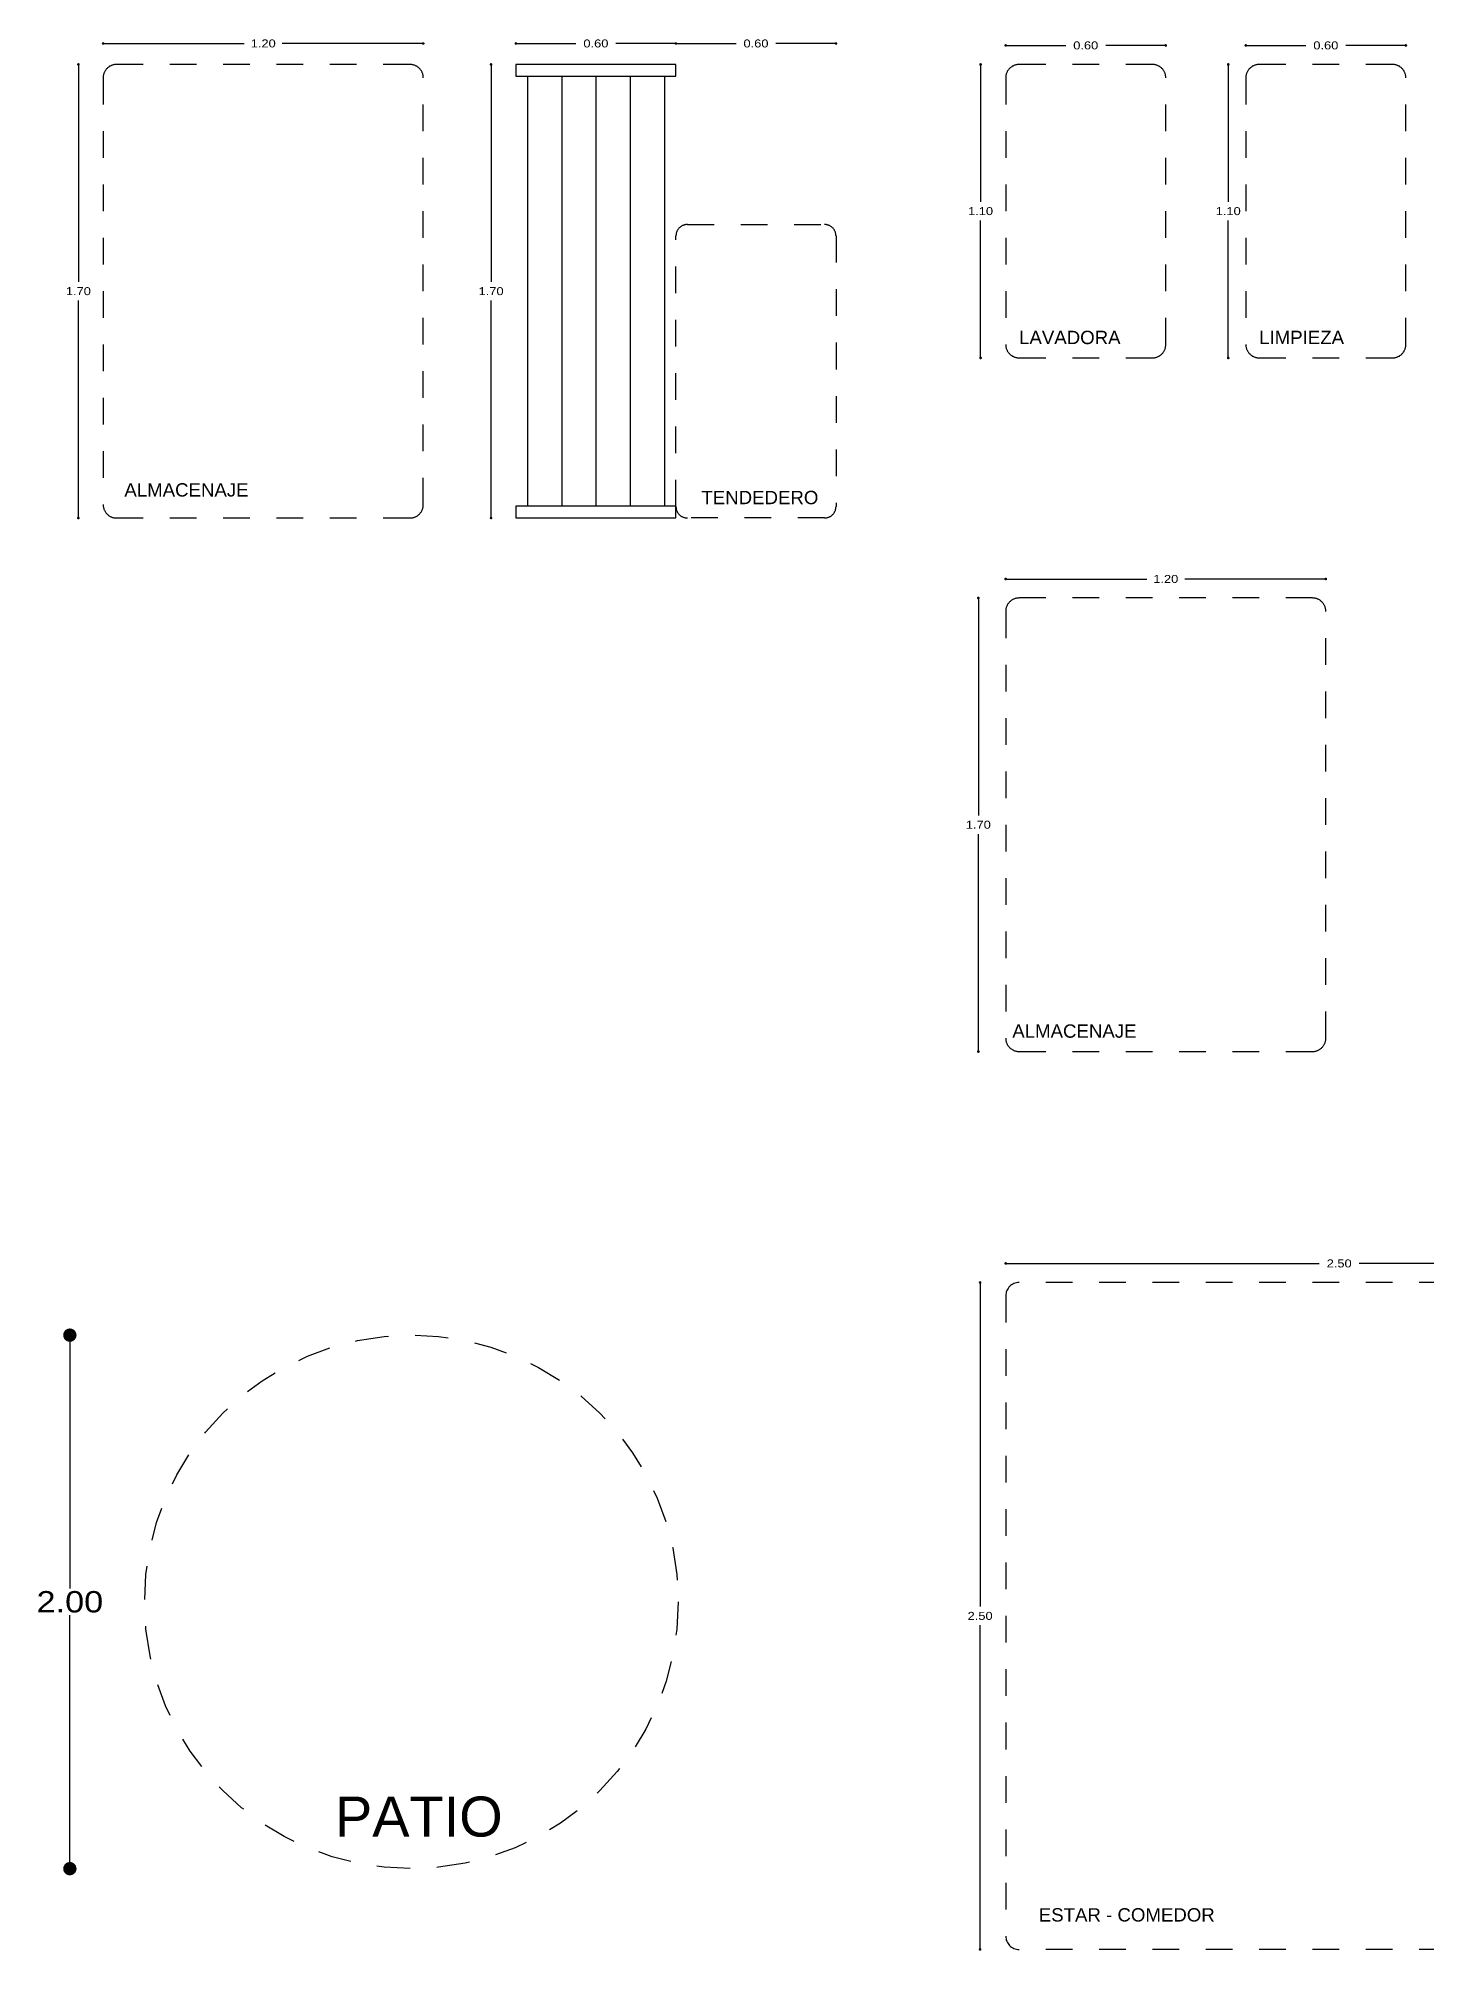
# Model space of a CAD drawing. Header units: metres. Extents: x -92 to 671, y -42 to 91.
# Drawn here: x -36.07 to -30.87, y 37.99 to 45.16 of the extents above; entities that cross this region are included whole.
import ezdxf

# ---------------------------------------------------------------- set-up
doc = ezdxf.new("R2010")
doc.units = ezdxf.units.M
for name, pattern in [('_CONTINUOUS', [2, 1, 1]), ('CONTINUA', [0]), ('RAYITAS2', [0.1875, 0.125, -0.0625])]:
    doc.linetypes.add(name, pattern=pattern)
doc.layers.add('05Habitabilidad', color=4, linetype='RAYITAS2')
doc.styles.add('FUTURA', font='', dxfattribs={"width": 1.2})
doc.styles.get("Standard").update_dxf_attribs({"font": 'arial.ttf'})
doc.styles.get('FUTURA').set_extended_font_data('Futura Bk BT')
doc.dimstyles.new('20', dxfattribs={"dimscale": 0, "dimtxt": 0.03, "dimasz": 0.01, "dimexe": 0.2, "dimexo": 0.2, "dimgap": 0.02, "dimtad": 0, "dimtih": 1, "dimtoh": 1, "dimzin": 0, "dimdsep": 46, "dimtxsty": 'FUTURA', "dimblk": 'DOT', "dimcen": 0.1, "dimse1": 1, "dimse2": 1, "dimazin": 0, "dimtfac": 1, "dimtmove": 2, "dimatfit": 2, "dimldrblk": 'DOT', "dimfxl": 1, "dimtolj": 1, "dimarcsym": 0})
doc.dimstyles.new('30', dxfattribs={"dimscale": 0, "dimtxt": 0.07, "dimasz": 0.05, "dimexe": 0.2, "dimexo": 0.2, "dimgap": 0.01, "dimtad": 0, "dimtih": 1, "dimtoh": 1, "dimzin": 0, "dimdsep": 46, "dimtxsty": 'FUTURA', "dimblk": 'DOT', "dimcen": 0.1, "dimse1": 1, "dimse2": 1, "dimazin": 0, "dimtfac": 1, "dimtmove": 2, "dimatfit": 2, "dimldrblk": 'DOT', "dimfxl": 1, "dimtolj": 1, "dimarcsym": 0})

# ---------------------------------------------------------------- blocks, each defined once
blk = doc.blocks.new('*U18')
at = {"layer": '05Habitabilidad', "color": 140, "ltscale": 0.5, "true_color": 0x00bfff}
blk.add_lwpolyline([(3217610.5709, 1936617.797), (3217610.5709, 1936616.797, 0.414214), (3217610.6209, 1936616.747), (3217611.1209, 1936616.747, 0.414214), (3217611.1709, 1936616.797), (3217611.1709, 1936617.797, 0.414214), (3217611.1209, 1936617.847), (3217610.6209, 1936617.847, 0.414214)], format="xyb", close=True, dxfattribs=at)
at = {"layer": '05Habitabilidad', "ltscale": 0.1, "insert": (3217610.6209, 1936616.8487), "char_height": 0.05, "attachment_point": 1}
blk.add_mtext_dynamic_manual_height_columns('LAVADORA', width=0.878158, gutter_width=12.5, heights=[0], dxfattribs=at)
blk = doc.blocks.new('HABITABILIDAD - LIMPIEZA')
at = {"layer": '05Habitabilidad', "color": 241, "ltscale": 0.5}
blk.add_lwpolyline([(3217611.4709, 1936617.797), (3217611.4709, 1936616.797, 0.414214), (3217611.5209, 1936616.747), (3217612.0209, 1936616.747, 0.414214), (3217612.0709, 1936616.797), (3217612.0709, 1936617.797, 0.414214), (3217612.0209, 1936617.847), (3217611.5209, 1936617.847, 0.414214)], format="xyb", close=True, dxfattribs=at)
at = {"layer": '05Habitabilidad', "insert": (3217611.5209, 1936616.8487), "char_height": 0.05, "attachment_point": 1}
blk.add_mtext_dynamic_manual_height_columns('LIMPIEZA', width=0.878158, gutter_width=12.5, heights=[0], dxfattribs=at)
blk = doc.blocks.new('HABITABILIDAD - ALMACENAJE')
at = {"layer": '05Habitabilidad', "color": 202, "ltscale": 0.5}
blk.add_lwpolyline([(3217610.6209, 1936614.147), (3217611.7209, 1936614.147, 0.414214), (3217611.7709, 1936614.197), (3217611.7709, 1936615.797, 0.414214), (3217611.7209, 1936615.847), (3217610.6209, 1936615.847, 0.414214), (3217610.5709, 1936615.797), (3217610.5709, 1936614.197, 0.414214)], format="xyb", close=True, dxfattribs=at)
at = {"layer": '05Habitabilidad', "insert": (3217610.5955, 1936614.2487), "char_height": 0.05, "attachment_point": 1}
blk.add_mtext_dynamic_manual_height_columns('ALMACENAJE', width=0.878158, gutter_width=12.5, heights=[0], dxfattribs=at)
blk = doc.blocks.new('HABITABILIDAD - ESTAR-COMEDOR')
at = {"layer": '05Habitabilidad', "color": 202, "ltscale": 0.5}
for p, q in [((3217610.5709, 1936613.2313), (3217610.5709, 1936610.8313)), ((3217613.0209, 1936613.2813), (3217610.6209, 1936613.2813)), ((3217613.0709, 1936610.8313), (3217613.0709, 1936613.2313)), ((3217613.0209, 1936610.7813), (3217610.6209, 1936610.7813))]:
    blk.add_line(p, q, dxfattribs=at)
for centre, start, end in [((3217610.6209, 1936613.2313), 90, 180), ((3217613.0209, 1936613.2313), 0, 90), ((3217610.6209, 1936610.8313), 180, 270), ((3217613.0209, 1936610.8313), 270, 0)]:
    blk.add_arc(centre, 0.05, start, end, dxfattribs=at)
at = {"layer": '05Habitabilidad', "insert": (3217610.6948, 1936610.9359), "char_height": 0.05, "attachment_point": 1}
blk.add_mtext_dynamic_manual_height_columns('ESTAR - COMEDOR', width=0.878158, gutter_width=12.5, heights=[0], dxfattribs=at)
blk = doc.blocks.new('A$Cb8811ac6')
at = {"layer": '05Habitabilidad', "linetype": 'CONTINUA'}
for points in [[(0, -0.0444), (0.6, -0.0444), (0.6, 0), (0, 0)], [(0, -1.7), (0.6, -1.7), (0.6, -1.6556), (0, -1.6556)]]:
    blk.add_lwpolyline(points, close=True, dxfattribs=at)
for points in [[(0.0433, -0.0444), (0.0433, -1.6556)], [(0.1717, -0.0444), (0.1717, -1.6556)], [(0.3, -0.0444), (0.3, -1.6556)], [(0.4283, -0.0444), (0.4283, -1.6556)], [(0.5567, -0.0444), (0.5567, -1.6556)]]:
    blk.add_lwpolyline(points, dxfattribs=at)
at = {"layer": '05Habitabilidad', "color": 170, "ltscale": 0.5}
blk.add_lwpolyline([(0.6429, -0.6), (1.1571, -0.6, -0.414214), (1.2, -0.6429), (1.2, -1.6571, -0.414214), (1.1571, -1.7), (0.6429, -1.7, -0.414214), (0.6, -1.6571), (0.6, -0.6429, -0.414214)], format="xyb", close=True, dxfattribs=at)
at = {"layer": '05Habitabilidad', "insert": (1.1339, -1.5983), "char_height": 0.05, "attachment_point": 3}
blk.add_mtext_dynamic_manual_height_columns('TENDEDERO', width=0.878158, gutter_width=12.5, heights=[0], dxfattribs=at)
blk = doc.blocks.new('_DOT')
at = {"color": 0, "linetype": 'ByBlock'}
blk.add_line((-0.5, 0), (-1, 0), dxfattribs=at)
at = {"color": 0, "linetype": 'ByBlock', "const_width": 0.5}
blk.add_lwpolyline([(-0.25, 0, 1), (0.25, 0, 1)], format="xyb", close=True, dxfattribs=at)
blk = doc.blocks.new('*D44')
at = {"layer": '05Habitabilidad', "color": 0, "linetype": '_CONTINUOUS', "lineweight": -2, "transparency": 16777216}
for p, q in [((-32.4357, 45.1325), (-32.2205, 45.1325)), ((-31.8557, 45.1325), (-32.0708, 45.1325))]:
    blk.add_line(p, q, dxfattribs=at)
at = {"layer": 'DEFPOINTS', "color": 0, "linetype": '_CONTINUOUS', "transparency": 16777216}
for p in [(-31.8457, 45.1325), (-32.4457, 44.8847), (-31.8457, 44.8847)]:
    blk.add_point(p, dxfattribs=at)
at = {"layer": '05Habitabilidad', "color": 0, "linetype": '_CONTINUOUS', "lineweight": -2, "transparency": 16777216, "xscale": 0.01, "yscale": 0.01, "zscale": 0.01, "rotation": 180}
blk.add_blockref('_DOT', (-32.4457, 45.1325), dxfattribs=at)
at = {"layer": '05Habitabilidad', "color": 0, "linetype": '_CONTINUOUS', "lineweight": -2, "transparency": 16777216, "xscale": 0.01, "yscale": 0.01, "zscale": 0.01}
blk.add_blockref('_DOT', (-31.8457, 45.1325), dxfattribs=at)
at = {"layer": '05Habitabilidad', "color": 0, "linetype": '_CONTINUOUS', "transparency": 16777216, "insert": (-32.1457, 45.1325), "char_height": 0.03, "attachment_point": 5, "style": 'FUTURA'}
blk.add_mtext('\\A1;0.60', dxfattribs=at)
blk = doc.blocks.new('*D45')
at = {"layer": '05Habitabilidad', "color": 0, "linetype": '_CONTINUOUS', "lineweight": -2, "transparency": 16777216}
for p, q in [((-31.5357, 45.1325), (-31.3205, 45.1325)), ((-30.9557, 45.1325), (-31.1708, 45.1325))]:
    blk.add_line(p, q, dxfattribs=at)
at = {"layer": 'DEFPOINTS', "color": 0, "linetype": '_CONTINUOUS', "transparency": 16777216}
for p in [(-30.9457, 45.1325), (-31.5457, 44.9131), (-30.9457, 44.9131)]:
    blk.add_point(p, dxfattribs=at)
at = {"layer": '05Habitabilidad', "color": 0, "linetype": '_CONTINUOUS', "lineweight": -2, "transparency": 16777216, "xscale": 0.01, "yscale": 0.01, "zscale": 0.01, "rotation": 180}
blk.add_blockref('_DOT', (-31.5457, 45.1325), dxfattribs=at)
at = {"layer": '05Habitabilidad', "color": 0, "linetype": '_CONTINUOUS', "lineweight": -2, "transparency": 16777216, "xscale": 0.01, "yscale": 0.01, "zscale": 0.01}
blk.add_blockref('_DOT', (-30.9457, 45.1325), dxfattribs=at)
at = {"layer": '05Habitabilidad', "color": 0, "linetype": '_CONTINUOUS', "transparency": 16777216, "insert": (-31.2457, 45.1325), "char_height": 0.03, "attachment_point": 5, "style": 'FUTURA'}
blk.add_mtext('\\A1;0.60', dxfattribs=at)
blk = doc.blocks.new('*D46')
at = {"layer": '05Habitabilidad', "color": 0, "linetype": '_CONTINUOUS', "lineweight": -2, "transparency": 16777216}
for p, q in [((-32.4357, 43.1325), (-31.9171, 43.1325)), ((-31.2557, 43.1325), (-31.7743, 43.1325))]:
    blk.add_line(p, q, dxfattribs=at)
at = {"layer": 'DEFPOINTS', "color": 0, "linetype": '_CONTINUOUS', "transparency": 16777216}
for p in [(-31.2457, 43.1325), (-32.4457, 42.8009), (-31.2457, 42.8009)]:
    blk.add_point(p, dxfattribs=at)
at = {"layer": '05Habitabilidad', "color": 0, "linetype": '_CONTINUOUS', "lineweight": -2, "transparency": 16777216, "xscale": 0.01, "yscale": 0.01, "zscale": 0.01, "rotation": 180}
blk.add_blockref('_DOT', (-32.4457, 43.1325), dxfattribs=at)
at = {"layer": '05Habitabilidad', "color": 0, "linetype": '_CONTINUOUS', "lineweight": -2, "transparency": 16777216, "xscale": 0.01, "yscale": 0.01, "zscale": 0.01}
blk.add_blockref('_DOT', (-31.2457, 43.1325), dxfattribs=at)
at = {"layer": '05Habitabilidad', "color": 0, "linetype": '_CONTINUOUS', "transparency": 16777216, "insert": (-31.8457, 43.1325), "char_height": 0.03, "attachment_point": 5, "style": 'FUTURA'}
blk.add_mtext('\\A1;1.20', dxfattribs=at)
blk = doc.blocks.new('*D49')
at = {"layer": '05Habitabilidad', "color": 0, "linetype": '_CONTINUOUS', "lineweight": -2, "transparency": 16777216}
for p, q in [((-32.4357, 40.5668), (-31.2705, 40.5668)), ((-29.9557, 40.5668), (-31.1208, 40.5668))]:
    blk.add_line(p, q, dxfattribs=at)
at = {"layer": 'DEFPOINTS', "color": 0, "linetype": '_CONTINUOUS', "transparency": 16777216}
for p in [(-32.4457, 40.5668), (-32.4457, 40.3461), (-29.9457, 40.3461)]:
    blk.add_point(p, dxfattribs=at)
at = {"layer": '05Habitabilidad', "color": 0, "linetype": '_CONTINUOUS', "lineweight": -2, "transparency": 16777216, "xscale": 0.01, "yscale": 0.01, "zscale": 0.01, "rotation": 180}
blk.add_blockref('_DOT', (-32.4457, 40.5668), dxfattribs=at)
at = {"layer": '05Habitabilidad', "color": 0, "linetype": '_CONTINUOUS', "lineweight": -2, "transparency": 16777216, "xscale": 0.01, "yscale": 0.01, "zscale": 0.01}
blk.add_blockref('_DOT', (-29.9457, 40.5668), dxfattribs=at)
at = {"layer": '05Habitabilidad', "color": 0, "linetype": '_CONTINUOUS', "transparency": 16777216, "insert": (-31.1957, 40.5668), "char_height": 0.03, "attachment_point": 5, "style": 'FUTURA'}
blk.add_mtext('\\A1;2.50', dxfattribs=at)
blk = doc.blocks.new('*D50')
at = {"layer": '05Habitabilidad', "color": 0, "linetype": '_CONTINUOUS', "lineweight": -2, "transparency": 16777216}
for p, q in [((-32.5416, 40.4856), (-32.5416, 39.2806)), ((-32.5416, 38.0056), (-32.5416, 39.2106))]:
    blk.add_line(p, q, dxfattribs=at)
at = {"layer": 'DEFPOINTS', "color": 0, "linetype": '_CONTINUOUS', "transparency": 16777216}
for p in [(-32.5416, 40.4956), (-32.1872, 40.4956), (-32.1872, 37.9956)]:
    blk.add_point(p, dxfattribs=at)
at = {"layer": '05Habitabilidad', "color": 0, "linetype": '_CONTINUOUS', "lineweight": -2, "transparency": 16777216, "xscale": 0.01, "yscale": 0.01, "zscale": 0.01}
for p, rotation in [((-32.5416, 40.4956), 90), ((-32.5416, 37.9956), 270)]:
    blk.add_blockref('_DOT', p, dxfattribs=dict(at, rotation=rotation))
at = {"layer": '05Habitabilidad', "color": 0, "linetype": '_CONTINUOUS', "transparency": 16777216, "insert": (-32.5416, 39.2456), "char_height": 0.03, "attachment_point": 5, "style": 'FUTURA'}
blk.add_mtext('\\A1;2.50', dxfattribs=at)
blk = doc.blocks.new('*D20')
at = {"layer": '05Habitabilidad', "color": 0, "linetype": '_CONTINUOUS', "lineweight": -2, "transparency": 16777216}
for p, q in [((-32.5483, 43.0513), (-32.5483, 42.2463)), ((-32.5483, 41.3713), (-32.5483, 42.1763))]:
    blk.add_line(p, q, dxfattribs=at)
at = {"layer": 'DEFPOINTS', "color": 0, "linetype": '_CONTINUOUS', "transparency": 16777216}
for p in [(-32.5483, 43.0613), (-32.3958, 43.0613), (-32.3907, 41.3613)]:
    blk.add_point(p, dxfattribs=at)
at = {"layer": '05Habitabilidad', "color": 0, "linetype": '_CONTINUOUS', "lineweight": -2, "transparency": 16777216, "xscale": 0.01, "yscale": 0.01, "zscale": 0.01}
for p, rotation in [((-32.5483, 43.0613), 90), ((-32.5483, 41.3613), 270)]:
    blk.add_blockref('_DOT', p, dxfattribs=dict(at, rotation=rotation))
at = {"layer": '05Habitabilidad', "color": 0, "linetype": '_CONTINUOUS', "transparency": 16777216, "insert": (-32.5483, 42.2113), "char_height": 0.03, "attachment_point": 5, "style": 'FUTURA'}
blk.add_mtext('\\A1;1.70', dxfattribs=at)
blk = doc.blocks.new('*D53')
at = {"layer": '05Habitabilidad', "color": 0, "linetype": '_CONTINUOUS', "lineweight": -2, "transparency": 16777216}
for p, q in [((-32.5399, 45.0513), (-32.5399, 44.5463)), ((-32.5399, 43.9713), (-32.5399, 44.4763))]:
    blk.add_line(p, q, dxfattribs=at)
at = {"layer": 'DEFPOINTS', "color": 0, "linetype": '_CONTINUOUS', "transparency": 16777216}
for p in [(-32.2045, 45.0613), (-32.5399, 43.9613), (-32.2045, 43.9613)]:
    blk.add_point(p, dxfattribs=at)
at = {"layer": '05Habitabilidad', "color": 0, "linetype": '_CONTINUOUS', "lineweight": -2, "transparency": 16777216, "xscale": 0.01, "yscale": 0.01, "zscale": 0.01}
for p, rotation in [((-32.5399, 45.0613), 90), ((-32.5399, 43.9613), 270)]:
    blk.add_blockref('_DOT', p, dxfattribs=dict(at, rotation=rotation))
at = {"layer": '05Habitabilidad', "color": 0, "linetype": '_CONTINUOUS', "transparency": 16777216, "insert": (-32.5399, 44.5113), "char_height": 0.03, "attachment_point": 5, "style": 'FUTURA'}
blk.add_mtext('\\A1;1.10', dxfattribs=at)
blk = doc.blocks.new('*D54')
at = {"layer": '05Habitabilidad', "color": 0, "linetype": '_CONTINUOUS', "lineweight": -2, "transparency": 16777216}
for p, q in [((-31.6116, 45.0513), (-31.6116, 44.5463)), ((-31.6116, 43.9713), (-31.6116, 44.4763))]:
    blk.add_line(p, q, dxfattribs=at)
at = {"layer": 'DEFPOINTS', "color": 0, "linetype": '_CONTINUOUS', "transparency": 16777216}
for p in [(-31.6116, 45.0613), (-31.4289, 45.0613), (-31.4289, 43.9613)]:
    blk.add_point(p, dxfattribs=at)
at = {"layer": '05Habitabilidad', "color": 0, "linetype": '_CONTINUOUS', "lineweight": -2, "transparency": 16777216, "xscale": 0.01, "yscale": 0.01, "zscale": 0.01}
for p, rotation in [((-31.6116, 45.0613), 90), ((-31.6116, 43.9613), 270)]:
    blk.add_blockref('_DOT', p, dxfattribs=dict(at, rotation=rotation))
at = {"layer": '05Habitabilidad', "color": 0, "linetype": '_CONTINUOUS', "transparency": 16777216, "insert": (-31.6116, 44.5113), "char_height": 0.03, "attachment_point": 5, "style": 'FUTURA'}
blk.add_mtext('\\A1;1.10', dxfattribs=at)
blk = doc.blocks.new('*D58')
at = {"layer": '05Habitabilidad', "color": 0, "linetype": '_CONTINUOUS', "lineweight": -2, "transparency": 16777216}
for p, q in [((-34.2718, 45.1398), (-34.0566, 45.1398)), ((-33.6918, 45.1398), (-33.9069, 45.1398))]:
    blk.add_line(p, q, dxfattribs=at)
at = {"layer": 'DEFPOINTS', "color": 0, "linetype": '_CONTINUOUS', "transparency": 16777216}
for p in [(-33.6818, 45.1398), (-34.2818, 45.0613), (-33.6818, 45.0613)]:
    blk.add_point(p, dxfattribs=at)
at = {"layer": '05Habitabilidad', "color": 0, "linetype": '_CONTINUOUS', "lineweight": -2, "transparency": 16777216, "xscale": 0.01, "yscale": 0.01, "zscale": 0.01, "rotation": 180}
blk.add_blockref('_DOT', (-34.2818, 45.1398), dxfattribs=at)
at = {"layer": '05Habitabilidad', "color": 0, "linetype": '_CONTINUOUS', "lineweight": -2, "transparency": 16777216, "xscale": 0.01, "yscale": 0.01, "zscale": 0.01}
blk.add_blockref('_DOT', (-33.6818, 45.1398), dxfattribs=at)
at = {"layer": '05Habitabilidad', "color": 0, "linetype": '_CONTINUOUS', "transparency": 16777216, "insert": (-33.9818, 45.1398), "char_height": 0.03, "attachment_point": 5, "style": 'FUTURA'}
blk.add_mtext('\\A1;0.60', dxfattribs=at)
blk = doc.blocks.new('*D59')
at = {"layer": '05Habitabilidad', "color": 0, "linetype": '_CONTINUOUS', "lineweight": -2, "transparency": 16777216}
for p, q in [((-33.6718, 45.1398), (-33.4566, 45.1398)), ((-33.0918, 45.1398), (-33.3069, 45.1398))]:
    blk.add_line(p, q, dxfattribs=at)
at = {"layer": 'DEFPOINTS', "color": 0, "linetype": '_CONTINUOUS', "transparency": 16777216}
for p in [(-33.0818, 45.1398), (-33.6818, 45.0613), (-33.0818, 44.4184)]:
    blk.add_point(p, dxfattribs=at)
at = {"layer": '05Habitabilidad', "color": 0, "linetype": '_CONTINUOUS', "lineweight": -2, "transparency": 16777216, "xscale": 0.01, "yscale": 0.01, "zscale": 0.01, "rotation": 180}
blk.add_blockref('_DOT', (-33.6818, 45.1398), dxfattribs=at)
at = {"layer": '05Habitabilidad', "color": 0, "linetype": '_CONTINUOUS', "lineweight": -2, "transparency": 16777216, "xscale": 0.01, "yscale": 0.01, "zscale": 0.01}
blk.add_blockref('_DOT', (-33.0818, 45.1398), dxfattribs=at)
at = {"layer": '05Habitabilidad', "color": 0, "linetype": '_CONTINUOUS', "transparency": 16777216, "insert": (-33.3818, 45.1398), "char_height": 0.03, "attachment_point": 5, "style": 'FUTURA'}
blk.add_mtext('\\A1;0.60', dxfattribs=at)
blk = doc.blocks.new('*D60')
at = {"layer": '05Habitabilidad', "color": 0, "linetype": '_CONTINUOUS', "lineweight": -2, "transparency": 16777216}
for p, q in [((-34.3747, 45.0513), (-34.3747, 44.2463)), ((-34.3747, 43.3713), (-34.3747, 44.1763))]:
    blk.add_line(p, q, dxfattribs=at)
at = {"layer": 'DEFPOINTS', "color": 0, "linetype": '_CONTINUOUS', "transparency": 16777216}
for p in [(-34.2818, 45.0613), (-34.3747, 43.3613), (-34.2818, 43.3613)]:
    blk.add_point(p, dxfattribs=at)
at = {"layer": '05Habitabilidad', "color": 0, "linetype": '_CONTINUOUS', "lineweight": -2, "transparency": 16777216, "xscale": 0.01, "yscale": 0.01, "zscale": 0.01}
for p, rotation in [((-34.3747, 45.0613), 90), ((-34.3747, 43.3613), 270)]:
    blk.add_blockref('_DOT', p, dxfattribs=dict(at, rotation=rotation))
at = {"layer": '05Habitabilidad', "color": 0, "linetype": '_CONTINUOUS', "transparency": 16777216, "insert": (-34.3747, 44.2113), "char_height": 0.03, "attachment_point": 5, "style": 'FUTURA'}
blk.add_mtext('\\A1;1.70', dxfattribs=at)
blk = doc.blocks.new('*D23')
at = {"layer": '05Habitabilidad', "color": 0, "linetype": '_CONTINUOUS', "lineweight": -2, "transparency": 16777216}
for p, q in [((-35.8189, 45.1398), (-35.3003, 45.1398)), ((-34.6389, 45.1398), (-35.1574, 45.1398))]:
    blk.add_line(p, q, dxfattribs=at)
at = {"layer": 'DEFPOINTS', "color": 0, "linetype": '_CONTINUOUS', "transparency": 16777216}
for p in [(-34.6289, 45.1398), (-35.8289, 45.0613), (-34.6289, 45.0113)]:
    blk.add_point(p, dxfattribs=at)
at = {"layer": '05Habitabilidad', "color": 0, "linetype": '_CONTINUOUS', "lineweight": -2, "transparency": 16777216, "xscale": 0.01, "yscale": 0.01, "zscale": 0.01, "rotation": 180}
blk.add_blockref('_DOT', (-35.8289, 45.1398), dxfattribs=at)
at = {"layer": '05Habitabilidad', "color": 0, "linetype": '_CONTINUOUS', "lineweight": -2, "transparency": 16777216, "xscale": 0.01, "yscale": 0.01, "zscale": 0.01}
blk.add_blockref('_DOT', (-34.6289, 45.1398), dxfattribs=at)
at = {"layer": '05Habitabilidad', "color": 0, "linetype": '_CONTINUOUS', "transparency": 16777216, "insert": (-35.2289, 45.1398), "char_height": 0.03, "attachment_point": 5, "style": 'FUTURA'}
blk.add_mtext('\\A1;1.20', dxfattribs=at)
blk = doc.blocks.new('*D24')
at = {"layer": '05Habitabilidad', "color": 0, "linetype": '_CONTINUOUS', "lineweight": -2, "transparency": 16777216}
for p, q in [((-35.9218, 45.0513), (-35.9218, 44.2463)), ((-35.9218, 43.3713), (-35.9218, 44.1763))]:
    blk.add_line(p, q, dxfattribs=at)
at = {"layer": 'DEFPOINTS', "color": 0, "linetype": '_CONTINUOUS', "transparency": 16777216}
for p in [(-35.8289, 45.0613), (-35.9218, 43.3613), (-35.8289, 43.3613)]:
    blk.add_point(p, dxfattribs=at)
at = {"layer": '05Habitabilidad', "color": 0, "linetype": '_CONTINUOUS', "lineweight": -2, "transparency": 16777216, "xscale": 0.01, "yscale": 0.01, "zscale": 0.01}
for p, rotation in [((-35.9218, 45.0613), 90), ((-35.9218, 43.3613), 270)]:
    blk.add_blockref('_DOT', p, dxfattribs=dict(at, rotation=rotation))
at = {"layer": '05Habitabilidad', "color": 0, "linetype": '_CONTINUOUS', "transparency": 16777216, "insert": (-35.9218, 44.2113), "char_height": 0.03, "attachment_point": 5, "style": 'FUTURA'}
blk.add_mtext('\\A1;1.70', dxfattribs=at)
blk = doc.blocks.new('*D69')
at = {"layer": '05Habitabilidad', "color": 0, "linetype": 'ByBlock', "lineweight": -2, "transparency": 16777216}
for p, q in [((-35.9537, 40.2482), (-35.9537, 39.3482)), ((-35.9537, 38.3482), (-35.9537, 39.2482))]:
    blk.add_line(p, q, dxfattribs=at)
at = {"layer": 'DEFPOINTS', "color": 0, "linetype": 'ByBlock', "transparency": 16777216}
for p in [(-35.9537, 40.2982), (-34.6755, 40.2982), (-34.6717, 38.2982)]:
    blk.add_point(p, dxfattribs=at)
at = {"layer": '05Habitabilidad', "color": 0, "linetype": 'ByBlock', "lineweight": -2, "transparency": 16777216, "xscale": 0.05, "yscale": 0.05, "zscale": 0.05}
for p, rotation in [((-35.9537, 40.2982), 90), ((-35.9537, 38.2982), 270)]:
    blk.add_blockref('_DOT', p, dxfattribs=dict(at, rotation=rotation))
at = {"layer": '05Habitabilidad', "color": 0, "linetype": 'ByBlock', "transparency": 16777216, "insert": (-35.9537, 39.2982), "char_height": 0.08, "attachment_point": 5, "style": 'FUTURA'}
blk.add_mtext('\\A1;2.00', dxfattribs=at)

msp = doc.modelspace()

# ---------------------------------------------------------------- linework, layer by layer
at = {"layer": '05Habitabilidad', "color": 202, "ltscale": 0.5}
msp.add_lwpolyline([(-34.6789, 45.0613), (-35.7789, 45.0613, 0.414214), (-35.8289, 45.0113), (-35.8289, 43.4113, 0.414214), (-35.7789, 43.3613), (-34.6789, 43.3613, 0.414214), (-34.6289, 43.4113), (-34.6289, 45.0113, 0.414214)], format="xyb", close=True, dxfattribs=at)
at = {"layer": '05Habitabilidad', "color": 202}
msp.add_circle((-34.6736, 39.2982), 1, dxfattribs=at)

# ---------------------------------------------------------------- block references
at = {"layer": '05Habitabilidad'}
for name, p in [('A$Cb8811ac6', (-34.2818, 45.0613)), ('*U18', (-3217643.0165, -1936572.7857)), ('HABITABILIDAD - LIMPIEZA', (-3217643.0165, -1936572.7857)), ('HABITABILIDAD - ALMACENAJE', (-3217643.0165, -1936572.7857)), ('HABITABILIDAD - ESTAR-COMEDOR', (-3217643.0165, -1936572.7857))]:
    msp.add_blockref(name, p, dxfattribs=at)

# ---------------------------------------------------------------- texts
at = {"layer": '05Habitabilidad', "attachment_point": 1}
for s, width, gutter_width, insert, char_height in [('ALMACENAJE', 0.878158, 12.5, (-35.7494, 43.4916), 0.05), ('PATIO', 0.987754, 1, (-34.9599, 38.5686), 0.15)]:
    msp.add_mtext_dynamic_manual_height_columns(s, width=width, gutter_width=gutter_width, heights=[0], dxfattribs=dict(at, insert=insert, char_height=char_height))

# ---------------------------------------------------------------- dimensions: what is measured, and where the dimension line sits
at = {"layer": '05Habitabilidad', "linetype": '_CONTINUOUS'}
for base, p1, p2, picture, middle in [((-34.6289, 45.1398), (-35.8289, 45.0613), (-34.6289, 45.0113), '*D23', (-35.2289, 45.1398)), ((-33.6818, 45.1398), (-34.2818, 45.0613), (-33.6818, 45.0613), '*D58', (-33.9818, 45.1398)), ((-33.0818, 45.1398), (-33.6818, 45.0613), (-33.0818, 44.4184), '*D59', (-33.3818, 45.1398)), ((-31.8457, 45.1325), (-32.4457, 44.8847), (-31.8457, 44.8847), '*D44', (-32.1457, 45.1325)), ((-30.9457, 45.1325), (-31.5457, 44.9131), (-30.9457, 44.9131), '*D45', (-31.2457, 45.1325)), ((-31.2457, 43.1325), (-32.4457, 42.8009), (-31.2457, 42.8009), '*D46', (-31.8457, 43.1325)), ((-32.4457, 40.5668), (-29.9457, 40.3461), (-32.4457, 40.3461), '*D49', (-31.1957, 40.5668))]:
    dim = msp.add_linear_dim(base=base, p1=p1, p2=p2, dimstyle='20', override={"dimscale": 1}, dxfattribs=at)
    dim.commit()
    dim.dimension.update_dxf_attribs({"geometry": picture, "text_midpoint": middle})
for base, p1, p2, picture, middle in [((-35.9218, 43.3613), (-35.8289, 45.0613), (-35.8289, 43.3613), '*D24', (-35.9218, 44.2113)), ((-34.3747, 43.3613), (-34.2818, 45.0613), (-34.2818, 43.3613), '*D60', (-34.3747, 44.2113)), ((-32.5399, 43.9613), (-32.2045, 45.0613), (-32.2045, 43.9613), '*D53', (-32.5399, 44.5113)), ((-31.6116, 45.0613), (-31.4289, 43.9613), (-31.4289, 45.0613), '*D54', (-31.6116, 44.5113)), ((-32.5483, 43.0613), (-32.3907, 41.3613), (-32.3958, 43.0613), '*D20', (-32.5483, 42.2113)), ((-32.5416, 40.4956), (-32.1872, 37.9956), (-32.1872, 40.4956), '*D50', (-32.5416, 39.2456))]:
    dim = msp.add_linear_dim(base=base, p1=p1, p2=p2, angle=90, dimstyle='20', override={"dimscale": 1}, dxfattribs=at)
    dim.commit()
    dim.dimension.update_dxf_attribs({"geometry": picture, "text_midpoint": middle})
at = {"layer": '05Habitabilidad', "linetype": 'ByBlock'}
dim = msp.add_linear_dim(base=(-35.9537, 40.2982), p1=(-34.6717, 38.2982), p2=(-34.6755, 40.2982), angle=90, dimstyle='30', override={"dimscale": 1, "dimtxt": 0.08}, dxfattribs=at)
dim.commit()
dim.dimension.update_dxf_attribs({"geometry": '*D69', "text_midpoint": (-35.9537, 39.2982)})

doc.saveas('drawing.dxf')
